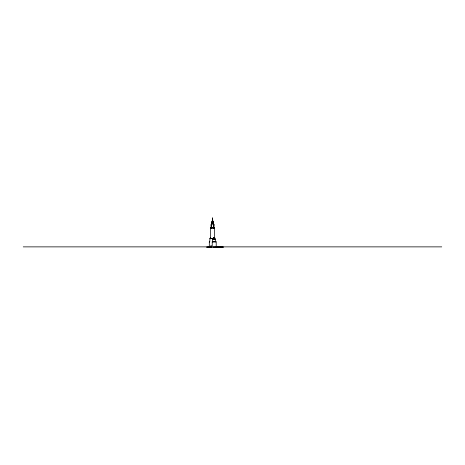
<?xml version="1.0" encoding="UTF-8"?>
<svg xmlns="http://www.w3.org/2000/svg" width="465" height="465" viewBox="0 0 465 465"><rect width="100%" height="100%" fill="white"/><g stroke="black" fill="none" stroke-linecap="round" stroke-linejoin="round"><path stroke-width="0.7" d="M211.372 227.577L211.104 227.734L211.139 225.025L211.813 223.444M211.174 224.88L212.325 220.933L212.557 217.812L212.755 221.055L213.9 225.025L213.923 227.664M211.122 225.223L211.465 224.066L212.366 224.066M211.337 224.787L211.255 227.664M211.825 224.066L211.284 224.659L211.563 224.066M211.284 224.659L211.441 223.903M211.401 224.281L211.482 223.903M211.563 224.88L211.418 227.577L210.825 227.577L210.825 228.501M211.139 225.025L211.337 224.432M211.366 223.903L211.616 223.444M211.61 223.165L211.784 222.787M212.354 220.933L212.104 221.59L212.203 220.933L212.842 220.933L212.941 221.59L212.691 220.933M212.848 227.734L213.075 227.734M212.243 221.59L211.877 222.287L212.028 221.59L212.505 221.59M212.116 222.206L211.61 223.026L211.831 222.206L213.214 222.206L213.429 223.026L212.929 222.206M211.982 222.787L211.401 223.979L211.645 222.787L212.435 222.787M211.546 247.049L206.629 247.148L216.213 247.136L216.213 241.817L212.226 241.817L212.226 245.799L210.657 245.799M212.615 221.59L213.011 221.59L213.168 222.287L212.801 221.59M212.97 222.787L213.4 222.787L213.644 223.979L213.063 222.787M211.54 223.444L212.464 223.444M213.086 223.444L213.505 223.444L213.871 224.88M213.191 224.066L213.813 224.432L213.923 225.223M212.133 224.671L211.418 225.223L211.465 227.664L210.941 227.577M213.487 224.671L213.482 224.066M214.162 227.664L212.464 227.577L214.22 227.577L214.22 228.501M211.273 227.716L210.941 227.647M211.191 228.501L210.628 228.501L210.628 237.446L210.197 237.446L210.529 237.586M212.691 228.501L213.435 228.501M213.871 228.501L214.417 228.501L214.417 237.446M211.372 228.588L210.686 228.501M214.557 237.528C210.726 237.51 216.283 237.353 214.516 237.586M209.913 238.4L215.121 238.4L215.121 239.522M209.971 238.481L215.063 238.481M215.446 241.905L215.446 239.434L212.406 239.434L212.406 241.817M209.732 241.817L209.308 241.817L209.308 247.136M209.732 241.905L209.36 241.817M212.278 241.905L216.155 241.817M23.25 246.874L441.75 246.874M216.452 246.962C232 247.084 217.725 247.258 213.394 247.148M213.656 224.671L213.778 227.664M213.261 222.787L213.429 223.165M213.429 223.444L213.9 225.025M210.401 237.586L210.43 238.481M215.388 239.434L212.464 239.522L212.552 238.481M214.557 237.446L214.615 238.481M213.4 228.501L212.714 228.501M211.232 227.577L211.174 228.501M209.971 238.4L209.709 241.817M213.604 223.903L213.272 223.444L213.644 224.281L213.604 223.903"/></g></svg>
